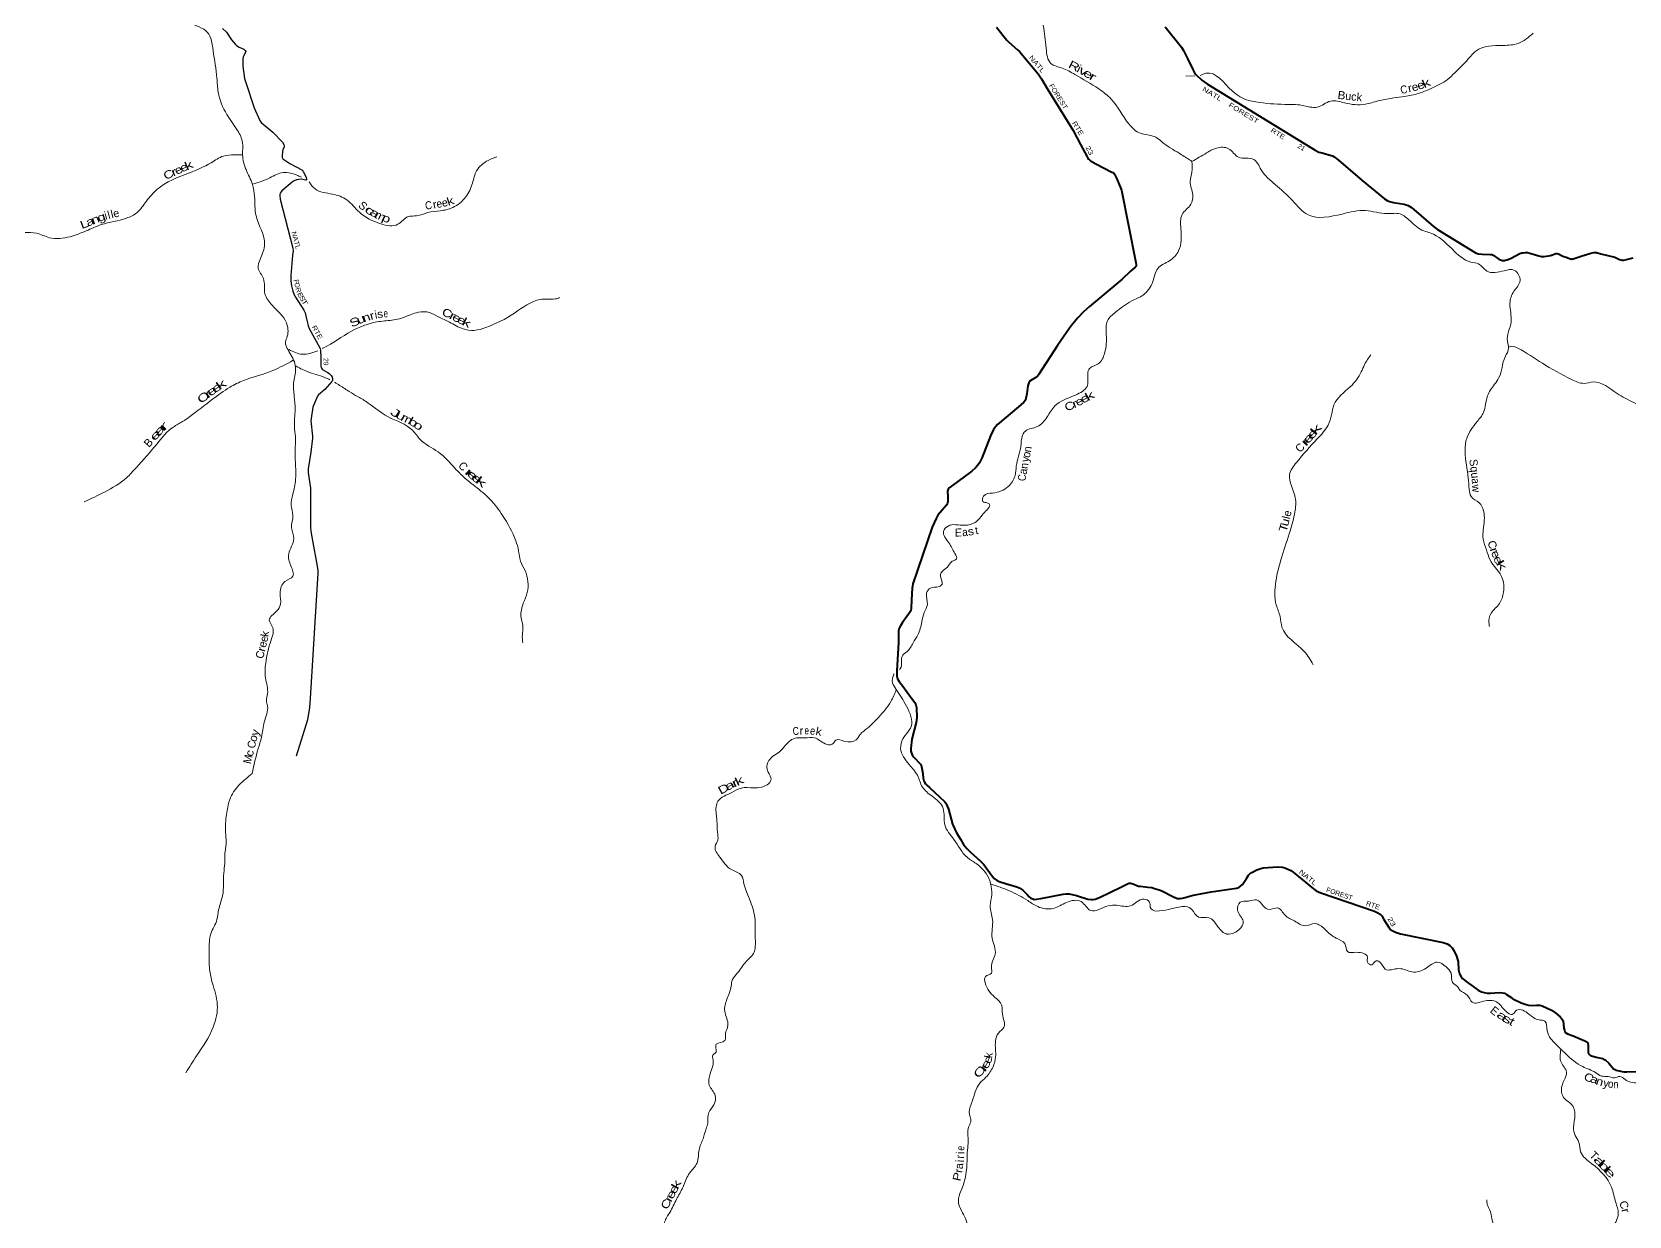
# Model space of a CAD drawing. Header units: feet. Extents: x -254670 to 6, y -549186 to -364975.
# Drawn here: x -206975 to -167054, y -447486 to -417886 of the extents above; entities that cross this region are included whole.
import ezdxf
from ezdxf.enums import TextEntityAlignment as Align

# ---------------------------------------------------------------- set-up
doc = ezdxf.new("R2010")
doc.units = ezdxf.units.FT
doc.header["$LTSCALE"] = 80
for name, color, linetype, lineweight in [('26', 7, 'Continuous', 40), ('29', 7, 'Continuous', 25), ('39', 7, 'Continuous', 13)]:
    doc.layers.add(name, color=color, linetype=linetype, lineweight=lineweight)
for name, color, linetype in [('27', 7, 'Continuous'), ('30', 7, 'Continuous'), ('41', 7, 'Continuous')]:
    doc.layers.add(name, color=color, linetype=linetype)

msp = doc.modelspace()

# ---------------------------------------------------------------- linework, layer by layer
at = {"layer": '26'}
for points in [[(-182867.86, -417763.74), (-182603.96, -418088.95), (-182556.56, -418142.04), (-182338.15, -418330.41), (-182291.29, -418377.02), (-181822.13, -418930.44), (-181741.39, -419054.78), (-181602.95, -419299.33), (-180952.55, -420345.61), (-180763.18, -420695.97), (-180609.14, -420993.58), (-180585.42, -421037.78), (-180566.26, -421064.61), (-180542.52, -421085.31), (-180514.52, -421105.48), (-180379.3, -421183.83), (-179981.21, -421388.66), (-179956.48, -421401.89), (-179935.8, -421419.51), (-179915.11, -421443.28), (-179906.69, -421457.84), (-179865.07, -421537.04), (-179772.06, -421757.4), (-179745.05, -421840.34), (-179388.25, -423609.26), (-179376.58, -423694.56), (-179376.58, -423734.42), (-179384.24, -423752.81), (-179396.58, -423765.82), (-179526.6, -423878.38), (-179721.85, -424062.28), (-179884.48, -424197.7)], [(-178648.48, -417760.21), (-178244.41, -418264.78), (-178195.27, -418345.76), (-178090.19, -418550.33), (-177959.9, -418827.49), (-177914.89, -418905.31), (-177881.19, -418951.3), (-177734.11, -419089.27), (-177594.29, -419194.55), (-174901.04, -420839.88), (-174806.29, -420887.51), (-174723.6, -420910.83), (-174497.88, -420972.46), (-174463.1, -420985.62), (-174423.27, -421010.15), (-174315.07, -421087.69), (-173724.98, -421600.73), (-173166.21, -422061.08), (-173104.14, -422097.08), (-173039.79, -422121.61), (-172944.8, -422146.13), (-172889.65, -422155.33), (-172678.22, -422192.13), (-172577.1, -422225.85), (-172494.37, -422271.84), (-172434.01, -422321.12), (-171938.95, -422750.38), (-171840.17, -422825.26), (-170917.6, -423394.42), (-170872.66, -423414.71), (-170815.21, -423430.81), (-170727.8, -423443.46), (-170523.3, -423448.53), (-170485.04, -423453.04), (-170453.63, -423467.6), (-170312.68, -423565.71), (-170265.95, -423586.41), (-170218.63, -423595.71), (-170167.9, -423595.61), (-170154.11, -423594.08), (-170101.25, -423581.04), (-170003.28, -423544.69), (-169786.41, -423425.44), (-169734.52, -423408.09), (-169699.08, -423403.98), (-169654.65, -423402.45), (-169588.76, -423402.45), (-169532.03, -423413.13), (-169306.1, -423482.93), (-169244.45, -423495.78), (-169174.34, -423496.73), (-169016.53, -423472.2), (-168999.29, -423467.98), (-168985.26, -423463.49), (-168910.82, -423432.34), (-168885.91, -423425.82), (-168868.37, -423425.06), (-168849.91, -423426.59), (-168821.96, -423435.41), (-168746.49, -423476.41), (-168710.91, -423491.7), (-168600.17, -423526.79)], [(-168600.17, -423526.79), (-168525.87, -423556.13), (-168505.95, -423561.5), (-168482.2, -423563.8), (-168466.88, -423561.5), (-168455.39, -423557.66), (-168251.68, -423494.55), (-168012.61, -423416.62), (-167943.45, -423400.73), (-167906.9, -423398.22), (-167867.06, -423402.82), (-167759.42, -423433.61), (-167411.68, -423517.15), (-167292.52, -423571.46), (-167252.69, -423585.26), (-167228.22, -423588.2), (-167189.87, -423588.32), (-167150.04, -423583.72), (-166948.65, -423534.12)], [(-179884.48, -424197.7), (-180544.21, -424747.05), (-180692.67, -424882.68), (-180830.56, -425032.92), (-180996.03, -425229.15), (-181117.34, -425395.37), (-181340.85, -425727.51), (-181815.72, -426457.14), (-181843.3, -426493.93), (-181880.08, -426524.99), (-182021.72, -426609.25), (-182057.8, -426656.43), (-182079.67, -426730.92), (-182104.72, -426933.44), (-182128.28, -427048.9), (-182143.6, -427088.76), (-182185.94, -427137.13), (-182314.07, -427257.75), (-182842.07, -427701.84), (-182894.35, -427754.11), (-182942.13, -427822.88), (-183012.71, -427984.54), (-183233.46, -428537.69), (-183288.11, -428654.02), (-183332.32, -428712.99), (-183392.29, -428782.8), (-183480.97, -428865.45), (-183989.86, -429237.51), (-184051.11, -429282.58), (-184077.16, -429317.84), (-184087.97, -429362.6), (-184084.09, -429507.29), (-184083.29, -429624.45), (-184089.41, -429667.38), (-184119.23, -429713.68), (-184331.49, -429967.86), (-184376.83, -430045.3), (-184472.29, -430262.84), (-184956.55, -431683.88), (-184976.52, -431787.61), (-184988.55, -432085.17), (-184997.97, -432293.52), (-185010.23, -432357.91), (-185041.41, -432405.79), (-185217.5, -432650.24), (-185267.62, -432728.91), (-185298.27, -432787.17), (-185312.82, -432857.74), (-185311.07, -433147.04), (-185353.65, -433857.53), (-185358.02, -433993.68), (-185338.6, -434060.65), (-185299.8, -434122.46), (-185207.87, -434235.91), (-184988.74, -434543.98), (-184910.64, -434649.84), (-184880, -434708.09), (-184867.8, -434774.8), (-184860.08, -435022.37), (-184873.29, -435146.35), (-184977.79, -435568.65), (-185009.31, -435801.2), (-185005.63, -435860.95), (-184993.37, -435913.08), (-184971.92, -435959.07), (-184938.11, -436005.16), (-184768.4, -436192.51), (-184749.01, -436220.46), (-184739.04, -436250.35), (-184707.61, -436422.43), (-184702.27, -436538.57), (-184683.88, -436602.96), (-184664.7, -436640.02), (-184637.16, -436681.91), (-184610.34, -436713.34), (-184542.28, -436770.42), (-184154.49, -437129.77), (-184129.26, -437160.99), (-184112.41, -437197.79), (-184068.99, -437315.87), (-183962.16, -437687.09), (-183864.2, -437907.59), (-183768.95, -438064.41)], [(-183768.95, -438064.41), (-183686.94, -438199.44), (-183608.34, -438301.59), (-183519.32, -438392.79), (-183263.86, -438613.56), (-183183.94, -438698.66), (-182994.26, -438963.11), (-182920.41, -439045.13), (-182841.88, -439101.99), (-182773.33, -439134.05), (-182644.41, -439175.25), (-182353.52, -439253.63), (-182315.99, -439271.26), (-182281.11, -439291.17), (-182209.5, -439342.55), (-182098.86, -439444.56), (-182047.87, -439504.28), (-182009.57, -439536.48), (-181960.17, -439559.13), (-181920.7, -439568.67), (-181865.55, -439567.14), (-181759.45, -439548.07), (-181198.3, -439439.95), (-181125.53, -439429.16), (-181051.99, -439432.22), (-180869.87, -439472.98), (-180586.22, -439567.13), (-180500.35, -439574.93), (-180448.33, -439576.33), (-180399.3, -439567.13), (-180288.98, -439521.85), (-179739.5, -439252.84), (-179590.33, -439180.8), (-179546.68, -439164.7), (-179517.54, -439161.75), (-179479.26, -439169.3), (-179428.7, -439186.17), (-179339.84, -439227.56), (-179312.26, -439236.76), (-179277.02, -439242.89), (-179079.79, -439260.7), (-178982.85, -439276.62), (-178912.37, -439296.55), (-178800.53, -439328.74), (-178734.17, -439352.25)], [(-178734.17, -439352.25), (-178457.57, -439499.01), (-178367.71, -439536.47), (-178340.13, -439544.14), (-178314.08, -439545.67), (-178269.71, -439544), (-178225.22, -439538.01), (-178183.85, -439530.34), (-177947.65, -439464.45), (-177898.87, -439452.15), (-177501.23, -439384.74), (-176867.76, -439288.12), (-176811.07, -439271.26), (-176765.11, -439243.08), (-176716.08, -439200.74), (-176619.78, -439044.37), (-176567.46, -438963.11), (-176532.22, -438927.85), (-176479.23, -438897.82), (-176360.62, -438832.8), (-176259.5, -438796.01), (-176196.77, -438783.52), (-175839.38, -438756.72), (-175720.19, -438762.28), (-175655.84, -438777.61), (-175597.62, -438802.14), (-175508.76, -438851.2), (-175450.31, -438893.12), (-175131.13, -439144.98), (-174986.3, -439272.8), (-174872.92, -439352.52), (-174757.96, -439407.69), (-173418.93, -439866.09), (-173333.31, -439903.08), (-173274.91, -439942.75), (-173235.08, -439982.61), (-173181.34, -440070.07), (-173069.81, -440258.56), (-173029.77, -440310.68), (-172974.87, -440348.37), (-172894.94, -440387.34), (-172765.49, -440429.85), (-171701.76, -440648.65), (-171600.29, -440680.15), (-171532.88, -440723.08), (-171477.72, -440778.27), (-171447.62, -440823.2), (-171373.54, -440965.3), (-171327.75, -441126.31), (-171313.79, -441328.64), (-171290.18, -441434.23), (-171252.5, -441503.41), (-171215.73, -441549.4), (-171128.46, -441619.45), (-171010.4, -441704.56)], [(-171010.4, -441704.56), (-170826.82, -441836.9), (-170740.77, -441877.48), (-170676.42, -441895.88), (-170604.41, -441912.74), (-170521.08, -441911.78), (-170301.05, -441897.41), (-170218.12, -441904.26), (-170169.29, -441915.81), (-170117.2, -441943.4), (-169987.37, -442032.25), (-169960.92, -442053.78), (-169752.48, -442152.28), (-169629.98, -442200.96), (-169565.63, -442216.29), (-169492.8, -442222.45), (-169366.45, -442216.29), (-169280.65, -442213.22), (-169222.43, -442228.55), (-168991.14, -442340.44), (-168880.77, -442414.06), (-168776.58, -442502.97), (-168730.62, -442555.1), (-168702.25, -442605.91), (-168680.91, -442791.04), (-168671.64, -442834.88), (-168657.08, -442873.97), (-168635.63, -442904.64), (-168596.71, -442928.9), (-168449.07, -442981.33), (-168157.6, -443103.93), (-168107.81, -443132.3), (-168090.21, -443145.33), (-168083.3, -443162.96), (-168075.64, -443221.21), (-168075.96, -443248.06), (-168075.64, -443392.92), (-168066.51, -443422.97), (-168056.5, -443442.75), (-168046.53, -443452.71), (-168018.95, -443471.1), (-167875.33, -443514.22), (-167720.96, -443548.53), (-167689.5, -443561.19), (-167655.08, -443580.72), (-167556.67, -443665.63), (-167440.58, -443801.48), (-167409.94, -443826.01), (-167380.74, -443839.01), (-167187.78, -443876.61), (-167110.64, -443883.22), (-166591.78, -443868.94)]]:
    msp.add_lwpolyline(points, dxfattribs=at)
at = {"layer": '29'}
for points in [[(-202208.45, -417797.29), (-202116.21, -417891.96), (-201983.93, -418082.12), (-201890.37, -418199.96), (-201859.71, -418227.66), (-201798.17, -418264.37), (-201680.87, -418319.71), (-201650.32, -418340.58), (-201639.44, -418353.96), (-201631.92, -418377.4), (-201637.87, -418402.29), (-201682.1, -418472.81), (-201697.15, -418509.83), (-201707.2, -418568.23), (-201701.91, -418740.13), (-201661.64, -419049.03), (-201631.91, -419149.07), (-201422.56, -419786.71), (-201282.28, -420096.51), (-201246.99, -420151.14), (-200953.99, -420394.64), (-200711.03, -420641.6), (-200676.7, -420699.12), (-200667.51, -420734.28), (-200672.44, -420758.19), (-200704.31, -420833.04), (-200713.86, -420877.94), (-200722.71, -420971.98), (-200717.69, -421027.22), (-200701.99, -421054.33), (-200531.48, -421174.33), (-200369.3, -421260.65)], [(-200369.3, -421260.65), (-200229.21, -421335.22), (-200209.98, -421350.29), (-200191.92, -421370.25), (-200119.78, -421523.26), (-200111.27, -421567.9), (-200111.69, -421575.43), (-200114.62, -421581.29), (-200126.55, -421587.28), (-200248.3, -421569.96), (-200307, -421571.25), (-200360.53, -421584.64), (-200422.43, -421608.07), (-200471.06, -421637.69), (-200728.15, -421860.83), (-200745.93, -421883.13), (-200766.63, -421917.75), (-200776.67, -421951.23), (-200778.34, -421984.71), (-200772.11, -422065.13), (-200456.31, -423293.72), (-200449.74, -423358.55), (-200461.06, -423468.6), (-200475.48, -423670.76), (-200505.08, -423970.9), (-200505.66, -424103.9), (-200486.19, -424229.5), (-200452.13, -424365.03), (-200416.94, -424456.58), (-200385.21, -424515.69), (-200181.65, -424843.69), (-200147.66, -424907.38), (-200110.28, -425060.78), (-200083.25, -425193.62), (-200070.71, -425235.47), (-200043.17, -425299.86), (-199782.13, -425781.17), (-199772.1, -425804.61), (-199765.75, -425841.65), (-199754.05, -426032.06), (-199752.6, -426244.4), (-199746.59, -426272.48), (-199737.39, -426292.56), (-199722.33, -426313.49), (-199703.63, -426329.06), (-199580.52, -426400.48), (-199547.51, -426426.48), (-199496.49, -426475.86), (-199469.93, -426515.83), (-199462.19, -426548.68), (-199462.19, -426572.95), (-199464.7, -426598.06), (-199469.31, -426609.78), (-199481.28, -426627.88), (-199655.54, -426820.32), (-199808.9, -426956.28), (-199837.56, -426992.65), (-199939.39, -427222.44), (-199954.81, -427265.81), (-199998.78, -427545.51), (-200002.93, -427609.83), (-199961.14, -427994.12), (-199964.12, -428040.9), (-200002.27, -428387.03), (-200069.25, -428802.95), (-200072.39, -428857.87), (-200070.72, -428898.05), (-200053.85, -429019.45), (-200009.1, -429288.34), (-200013.02, -429448.54), (-200008.82, -430268.98), (-200000.07, -430368.09), (-199972.39, -430560.68), (-199844.55, -431237.08), (-199831.49, -431350.34), (-199832.7, -431415.48), (-200022.33, -434552.26), (-200034.97, -434772.47), (-200089.12, -435083.2), (-200369.5, -435988.76)]]:
    msp.add_lwpolyline(points, dxfattribs=at)
at = {"layer": '39'}
msp.add_line((-177908.37, -418991.13), (-178131.36, -418979.52), dxfattribs=at)
for points in [[(-205127.97, -411177.64), (-204744.7, -412120.61), (-204630.59, -412430.48), (-204295.88, -412889.45), (-204125.49, -413098.82), (-204067.46, -413285.94), (-203855.06, -413638.16), (-203835.19, -413859.42), (-203911.68, -414122.79), (-203727.34, -414428.72), (-203450.84, -414915.78), (-203529.34, -415175.13), (-203641.93, -415414.33), (-203551.95, -415784.5), (-203379.57, -415997.9), (-203510.41, -416454.29), (-203629.15, -416828.23), (-203476.79, -417003.39), (-203324.65, -417415.88), (-203045.92, -417651.53), (-202586.59, -417899.47), (-202446.52, -418350.15), (-202352.83, -419042.13), (-202319.02, -419390.11), (-202102.79, -419947.48), (-201834.25, -420348.04), (-201712.11, -420653.9), (-201708.36, -420955.59), (-201624.41, -421327.76), (-201462.2, -421696.01), (-201410.29, -421999.77), (-201372.6, -422482.51), (-201158.51, -423198.77), (-201265.19, -423552.61), (-201317.58, -423795.91), (-201189.38, -424049.48), (-201151.59, -424431.65), (-200971.24, -424717.47), (-200616.44, -425156.35), (-200592.66, -425494.26), (-200634.93, -425634.99), (-200500.76, -425954.94), (-200384.69, -426315.09), (-200435.17, -426658.95), (-200417.4, -426990.82), (-200397.64, -427330.74), (-200414.07, -427751.07), (-200390.21, -427998.48), (-200396.59, -428394.68), (-200385.16, -429076.5), (-200453.72, -429444.47), (-200496.1, -429715.93), (-200452.18, -429971.41), (-200486.57, -430283.11), (-200430.62, -430548.66), (-200557.39, -430932.65), (-200503.48, -431234.4), (-200453.54, -431493.91), (-200650.32, -431622.38), (-200770.99, -431913.87), (-200763.21, -432193.43), (-200853.66, -432360.26), (-201042.5, -432589.31), (-200956.38, -432778.47), (-200996.79, -433088.14), (-201131.76, -433667.21), (-201138.11, -434035.26), (-201086.29, -434433.54), (-201112.53, -434596.42), (-201086.56, -434731.2), (-201169.2, -435137.37), (-201239.78, -435517.41), (-201320.3, -435800.89), (-201467.35, -436422.18)], [(-182828.25, -417282.53), (-182394.7, -417301.83), (-181855.45, -417410.35), (-181761.76, -417495.45), (-181695.28, -417719.03), (-181623.59, -418294.35), (-181506.15, -418673.05), (-181223.97, -418789.71), (-180905.99, -418948.83), (-180306.53, -419311.02), (-180001.34, -419562.5), (-179552.59, -420190.87), (-179271.32, -420420.06), (-178918.59, -420503.08), (-178685.02, -420671.62), (-178239.53, -420954.29), (-177979.87, -421125.04)], [(-169450.86, -417918.65), (-169824.36, -418173.12), (-170196.21, -418222.6), (-170882.03, -418364.21), (-171080.44, -418569.74), (-171410.41, -418904.92), (-171598.56, -419082.39), (-171846.64, -419221.22), (-172271.82, -419410.99), (-173331.57, -419610.11), (-173645.47, -419694.2), (-174167.23, -419658.16), (-174512.24, -419615.4), (-174846.75, -419765.65), (-175227.88, -419720.61), (-175657.38, -419697.32), (-176383.74, -419635.64), (-176562.15, -419600.15), (-176975.86, -419359.92), (-177625.03, -418916.54), (-177773.33, -418978.67)], [(-177979.87, -421125.04), (-177616.74, -420910.69), (-177364.79, -420789.97), (-177063.72, -420804.27), (-176816.43, -421015.12), (-176435.41, -421074.23), (-176250.72, -421328.83), (-175898.3, -421701.24), (-175469.79, -422098.34), (-175077.11, -422456.98), (-174227.62, -422437.18), (-173638.62, -422351.12), (-173095.1, -422427.51), (-172775.92, -422435.92), (-172528.34, -422610.6), (-172184.97, -422858.34), (-172022.76, -422911.8), (-171479.8, -423309.75), (-171008.58, -423638.83), (-170816.2, -423686.49), (-170610.8, -423862.86), (-170175.03, -423854.05), (-169917.95, -423845.91), (-169779.45, -424102.18), (-169932.17, -424368.33), (-170030.97, -424671.07), (-170002.55, -425133.52), (-170094.82, -425623.21), (-170064, -425786.23), (-170150.07, -426004.65), (-170306.86, -426528.03), (-170418.62, -426694), (-170593.64, -426986.12), (-170693.33, -427399.39), (-170849.72, -427623.31), (-171110.11, -428045.43), (-171152.9, -428374.71), (-171071.85, -429034.51), (-171052.03, -429318.03), (-171001.29, -429501.29), (-170801.75, -429657.52), (-170672.75, -430096.61), (-170700.57, -430562.66), (-170616.41, -430834.6), (-170531.98, -431072.38), (-170214.65, -431563.1), (-170197.51, -431931.01), (-170316.17, -432205.47), (-170520.9, -432447.12), (-170556.67, -432651.85), (-170545.39, -432748.4)], [(-201707.69, -420960.01), (-201921.08, -420959.35), (-202190.01, -420989.19), (-202495.19, -421155.75), (-203039.25, -421406.49), (-203850.35, -421825.85), (-204115.5, -422117.15), (-204350.55, -422404.47), (-204609.54, -422540.92), (-205239.81, -422703.06), (-205619.22, -422859.48), (-206022.71, -423003.79), (-206540.48, -423029.31), (-206859.45, -422916.29), (-207158.44, -422897.83), (-207419.29, -422865.33), (-207800.49, -422776.37), (-208243.77, -422540.52), (-208645.12, -422534), (-208811.72, -422578.04), (-209030.59, -422726.61)], [(-200045.61, -421633.31), (-199897.03, -421810.55), (-199465.69, -421939.79), (-199104.61, -422085.04), (-198791.83, -422393.14), (-198256.29, -422681.39), (-197826.85, -422693.98), (-197567.81, -422501.22), (-197359.09, -422483.37), (-197080.08, -422403.26), (-196764.98, -422357.39), (-196455.87, -422275.3), (-196134.55, -422012.23), (-195963.66, -421662.48), (-195859.04, -421354.89), (-195567.82, -421095.8), (-195351.01, -421005.56)], [(-177979.65, -421124.91), (-177980, -421392.33), (-178023.98, -421619.11), (-177960.46, -421961.23), (-178008.51, -422194.01), (-178227.42, -422451.63), (-178256.3, -422799.1), (-178315.02, -423361.39), (-178543.87, -423606.89), (-178832.51, -423795.67), (-178957.59, -424120.31), (-179203.29, -424464.16), (-179483.56, -424610.8), (-179887.38, -424891.17), (-180091.92, -425108.71), (-180120.72, -425446.13), (-180162.65, -425918.1), (-180323.37, -426180.18), (-180559.45, -426325.14), (-180584.65, -426463.62), (-180602.97, -426744.85), (-180889.82, -426961.78), (-181406.02, -427235.28), (-181600.99, -427511.17), (-181845.87, -427752.53), (-182143.92, -427862.86), (-182227.41, -428008.95), (-182257.42, -428245.87), (-182369.8, -428739.43), (-182401.83, -428978.35), (-182572.65, -429248.4), (-182961.48, -429412.31), (-183186.99, -429491.02), (-183204.15, -429627.56), (-183103.99, -429656.44), (-183042.08, -429699.11), (-183162.12, -429895.17), (-183397.04, -430146.65), (-183666.68, -430219), (-184076.44, -430238.06), (-184187.91, -430367.86), (-184055.69, -430656.24), (-183905.24, -430924.65), (-183862.15, -431059.63), (-183971.05, -431119.11), (-184090.66, -431262.92), (-184224.06, -431372.46), (-184267.03, -431472.63), (-184226.59, -431687.97), (-184297.36, -431749.75), (-184518.53, -431788.3), (-184611.9, -431914.22), (-184594.09, -432197.72), (-184669.99, -432398.13), (-184732.07, -432628.79), (-184831.1, -432959.66), (-184951.13, -433155.72), (-185105.54, -433381.67), (-185208.58, -433461.29), (-185269.55, -433804.51), (-185287.09, -433826.56)], [(-201462.42, -421695.13), (-201026.58, -421531.62), (-200695.35, -421399.29), (-200330.19, -421478.17), (-200238.67, -421517.7)], [(-199708.62, -425795.28), (-199695.9, -425788.99), (-198987.14, -425367.5), (-198354.81, -425134.96), (-197977.5, -425091.18), (-197788.83, -425057.21), (-197499.76, -424948.96), (-197317.1, -424892.87), (-197038.17, -424901.25), (-196809.5, -425010.14), (-196540.71, -425141.19), (-196195.7, -425308.54), (-195922.81, -425345.08), (-195629.76, -425275.04), (-194915.03, -424913.89), (-194270.56, -424572.77), (-194093.96, -424562.93), (-193895.29, -424561.16), (-193784.89, -424527.1)], [(-200555.76, -425827.55), (-200215.79, -425943.22), (-199832.43, -425860.36)], [(-165341.87, -426838.29), (-165739.47, -426843.37), (-166221.5, -426861.89), (-166427.63, -427027.16), (-166704.33, -427230.1), (-166938.63, -427151.98), (-167352.43, -426923.82), (-167950.48, -426635.99), (-168179.66, -426670.46), (-168496.11, -426571.64), (-169219.73, -426168.33), (-169837.14, -425789.93), (-170027.53, -425746.31), (-170063.82, -425764.12)], [(-200448.96, -426094.14), (-200950.63, -426348.59), (-201683.31, -426599.11), (-202028.63, -426767.63), (-202462.36, -427068.78), (-203036.68, -427506.53), (-203209.37, -427626.99), (-203444.28, -427763.47), (-203846, -428181.32), (-204370.3, -428780.02), (-204611.34, -429029.12), (-205157.49, -429386.45), (-205673.45, -429633.21)], [(-200406.32, -426222.94), (-200091.76, -426377.8), (-199656.43, -426523.13), (-199525.75, -426582.83)], [(-174946.26, -433702.44), (-175176.5, -433369.12), (-175729.83, -432762.08), (-175775.93, -432500.47), (-175871.99, -432210.36), (-175883.34, -431621.42), (-175733.86, -431007.55), (-175525.83, -430353.92), (-175407.66, -429888.54), (-175396.72, -429524.86), (-175540.74, -428955.04), (-175367.62, -428648.83), (-174848.89, -428059.82), (-174577.05, -427712.15), (-174490.68, -427457.55), (-174434.48, -427208.77), (-174021.23, -426753.62), (-173747.2, -426383.86), (-173665.43, -426201.58), (-173508.89, -425959.56)], [(-199409.81, -426643.54), (-199347.53, -426680.39), (-199094.82, -426843.6), (-198884.23, -426970.57), (-198639.53, -427115.67), (-198071.97, -427506.54), (-197462.22, -427843.15), (-197267.77, -428076.69), (-196822.55, -428382.94), (-196393.48, -428799.79), (-196176.94, -429017.26), (-195898.21, -429244.87), (-195521.23, -429573.16), (-195210.54, -429973.77), (-194882, -430603.68), (-194811.98, -430849.13), (-194762.05, -431112.67), (-194649.89, -431352.14), (-194596.19, -431901.27), (-194692.76, -432168.64), (-194753.26, -432500.42), (-194737.28, -432586.92), (-194701.32, -432769.99), (-194717.54, -432950.98), (-194707.69, -433154.12)], [(-185423.71, -433930.64), (-185429.26, -433939.98), (-185463.12, -434156.78), (-185370.08, -434322.29)], [(-185370.07, -434322.27), (-185507.02, -434624.72), (-185817.39, -435020.34), (-186088.57, -435285.62), (-186270.57, -435447.05), (-186376.09, -435584.94), (-186653.45, -435619.05), (-186884.11, -435589.2), (-186969.27, -435693.07), (-187149.86, -435677.66), (-187417.76, -435532.98), (-187660.7, -435531.17), (-187925.88, -435549.29), (-188140.04, -435714.51), (-188300.05, -435888.17), (-188453.47, -435991.53), (-188604.03, -436237.61), (-188575.1, -436386.54), (-188500.27, -436569.99), (-188601.75, -436705.89), (-188742.78, -436765.14), (-188939.68, -436781.76), (-189242.9, -436785.53), (-189478.72, -436898.33), (-189827.84, -437116.81), (-189873.13, -437257.15), (-189851.81, -437602.99), (-189840.07, -437892.48), (-189833.58, -438085.46), (-189899.13, -438247.76), (-189780.79, -438513.93), (-189492.11, -438821.55), (-189238.3, -438970.15), (-189177.75, -439181.63), (-189113.09, -439381.07), (-189014.63, -439622.97), (-188901.85, -440082.03), (-188900.2, -440377.48), (-188892.67, -440691.05), (-188922.34, -440885.77), (-189118.97, -441119.45), (-189338.11, -441405.21), (-189465.96, -441575.09), (-189499.41, -441739.64), (-189602.42, -442066.46), (-189659.01, -442363.48), (-189579.52, -442717.79), (-189637.46, -442932.4), (-189656.86, -443099.06), (-189868.43, -443191.94), (-189879.28, -443292.35), (-189886.23, -443408.86), (-189956.92, -443460.59), (-189957.57, -443540.98), (-189957.1, -443733.91), (-190020.87, -443924.36), (-190045.26, -444211.58), (-189896.75, -444471.94), (-189930.72, -444702.8), (-190058.79, -444898.8), (-190082.96, -445159.89), (-190122.24, -445300.28), (-190195.18, -445551.27)], [(-185370.08, -434322.29), (-185116.4, -434738.16), (-184998.01, -435249.52), (-185203.24, -435553.47), (-185261.38, -435794.21), (-185051.76, -436195.7), (-184843.1, -436466.56), (-184716.97, -436762.93), (-184475.84, -436989.82), (-184199.2, -437297.35), (-184158.31, -437707.65), (-183928.31, -438071.11), (-183602.59, -438517.68), (-183374.95, -438674.13), (-183033.03, -439102.74), (-183012.51, -439180.5)], [(-201467.35, -436422.18), (-201802.74, -436717.42), (-202029.82, -437071.12), (-202092.28, -437344.57), (-202138.82, -437772.9), (-202127.2, -438251.59), (-202153.44, -438414.46), (-202157.68, -438673.91), (-202179.97, -438911.2), (-202210.58, -439478.33), (-202309.22, -439830.18), (-202349.58, -440073.48), (-202502.41, -440427.27), (-202544.93, -440849.58), (-202533.31, -441324.24), (-202463.38, -441660.2), (-202341.44, -442187.29), (-202442.29, -442762.38), (-202858.33, -443481.89), (-203131.62, -443901.9)], [(-183012.51, -439180.5), (-182983.59, -439448.78), (-183024.01, -439731.85), (-182964.48, -440071.94), (-182972.25, -440540.15), (-182897.11, -440936.63), (-182994.13, -441267.51), (-182991.29, -441414.24), (-183138.53, -441497.56), (-183147.83, -441656.26), (-182911.74, -442011.73), (-182738.63, -442207.96), (-182716.39, -442439.25), (-182680.84, -442765.09), (-182814.53, -442910.8), (-182890.43, -443111.21), (-182887.59, -443509.16), (-182951.79, -443753.87), (-183128.56, -444013.82), (-183284.38, -444165.41), (-183474.76, -444622.21), (-183547.18, -444888.97), (-183510.93, -445126.38), (-183562.21, -445262.66), (-183573.09, -445618.31), (-183590.91, -445837.24), (-183599.05, -446102.46), (-183731.16, -446802.88), (-183811.39, -447043.45), (-183804.58, -447196.24), (-183715.87, -447401.89), (-183584.49, -447794.77), (-183636.39, -448007.41), (-183666.73, -448286.54), (-183767.01, -448522.95), (-183926.88, -448678.52), (-184122.62, -449050.87), (-184172.8, -449299.71), (-184149.88, -449697.8), (-184254.61, -450239.65), (-184344.07, -450880.09), (-184511.99, -451288.83), (-184583.78, -451979.65), (-184658.68, -452557.89), (-184693.2, -452857.09), (-184687.9, -452947.57)], [(-183012.43, -439181.21), (-182543.14, -439357.6), (-182085.27, -439600.16), (-181833.49, -439750.76), (-181442.31, -439795.87), (-181115.85, -439647.57), (-180750.25, -439626.17), (-180515.07, -439844.97), (-180074.44, -439731.69), (-179863.48, -439715.17), (-179516.25, -439731.82), (-179179.59, -439563.5), (-179039.62, -439636.89), (-179022.55, -439761.62), (-178569.27, -439823.27), (-177982.97, -439823.62), (-177817.82, -440011.75), (-177556.94, -440029.77), (-177302.04, -440292.93), (-177070.3, -440439.36), (-176696.26, -440116.56), (-176840.67, -439846.18), (-176774.77, -439639.67), (-176569.73, -439611.05), (-176362.68, -439580.43), (-176191.28, -439740.48), (-176049.39, -439823.93), (-175846.25, -439781.23), (-175650.96, -439965.57), (-175415.18, -440110.01), (-175163.14, -440228.45), (-174903.71, -440176.12), (-174657.86, -440316.62), (-174374.53, -440539.8), (-174162.77, -440674.02), (-174090.08, -440873.52), (-173865.35, -440893.28), (-173593.25, -441013.88), (-173590.24, -441140.52), (-173484.36, -441207.63), (-173377.15, -441107.94), (-173294.99, -441128.65), (-173147.9, -441314.64), (-172806.44, -441299.09), (-172479.81, -441381.91), (-172127.69, -441288.06), (-171849.41, -441139.4), (-171629.47, -441255.59), (-171504.27, -441417.3), (-171463.93, -441644.7), (-171344.3, -441750.1), (-171280.76, -441839), (-171103.05, -441962.92), (-170975.97, -442140.72), (-170646.39, -442104.99), (-170335.54, -442151.51), (-170224.04, -442268.91), (-169950.28, -442433.73), (-169865.22, -442341.92), (-169710.6, -442341.06), (-169556.78, -442438.67), (-169302.92, -442581.24), (-169160.59, -442610.44), (-169100.3, -442854.06), (-168878.13, -443193.35), (-168641.06, -443426.23), (-168211.97, -443750.99), (-167895.89, -443896.03), (-167744, -443985.59), (-167575.45, -443998.9), (-167417.08, -444030.22), (-167288.31, -443997.02), (-167154.37, -444070.36), (-166853.78, -444144.95), (-166698.75, -444091.84), (-166299.95, -444187.25), (-166055.65, -444269.46), (-165953.78, -444336.54), (-165842.28, -444453.93), (-165570.98, -444423.8), (-165227.47, -444404.25), (-165111.65, -444483.49), (-164856.14, -444419.07), (-164621, -444392.68), (-164462.94, -444462.19), (-164368.78, -444489.01), (-164261.86, -444425.5), (-164150.02, -444500.69), (-164092.69, -444613.66), (-163998.25, -444604.32)], [(-168756.67, -443320.87), (-168753.23, -443642.45), (-168618.64, -443886.63), (-168678.49, -444089.17), (-168741.09, -444384.14), (-168660.16, -444557.58), (-168494.59, -444693.46), (-168406.32, -444953.37), (-168443.02, -445274.66), (-168398.4, -445469.93), (-168307.45, -445645.46), (-168265.14, -445878.9), (-167982.42, -446178.45), (-167493.2, -446766.92), (-167385.83, -447149.57), (-167323.7, -447415.32), (-167448.97, -447764.08), (-167541.2, -447998.53), (-167625.31, -448220.99), (-167970.96, -448258.61), (-168280.67, -448320.62), (-168711.14, -448417.9), (-168969.89, -448385.83), (-169277.46, -448180.56), (-169614.22, -448109.72), (-169957.93, -448155.4), (-170268.51, -448074.71), (-170434.44, -447733.83), (-170494.73, -447490.2), (-170531.69, -447341.21), (-170598.78, -447194), (-170605.91, -447081.4)], [(-190195.18, -445551.27), (-190300.17, -445834.21), (-190350.62, -446155.94), (-190561.59, -446447.31), (-190708.38, -446770.94), (-190863.16, -447066.4), (-191032.02, -447394.03), (-191162.68, -447637.23), (-191259.5, -448192.2), (-191355.95, -448332.87), (-191348.07, -448499.81), (-191414.67, -448922.09), (-191449, -449155.35), (-191402.95, -449272.06), (-191373.07, -449519.47), (-191299.01, -449740.8), (-191090.46, -449909.99), (-191014.32, -450036.79), (-191082.84, -450356.49), (-191093.03, -450533.47), (-191141.33, -450686.26), (-191171.54, -450808.91)]]:
    msp.add_spline(points, degree=3, dxfattribs=at)

# ---------------------------------------------------------------- texts
at = {"layer": '27'}
for s, rotation, width, p in [('NATL', 310.29, 1.25, (-182064.18, -418533.42)), ('FOREST', 301.866, 1.1, (-181555.85, -419227.41)), ('NATL    FOREST', 328.579, 1.3, (-177731.96, -419345.75)), ('RTE', 301.866, 1.2, (-180983.42, -420163.37)), ('RTE', 328.579, 1.2, (-176024.87, -420378.86)), ('23', 297.366, 1.3, (-180644.73, -420772.53)), ('NATL', 320.724, 1.25, (-175318.09, -438905.51)), ('FOREST', 341.102, 1.05, (-174635.26, -439375.71)), ('RTE', 341.102, 1.1, (-173641.35, -439715.96)), ('23', 299.613, 1.35, (-173099.19, -440053.13))]:
    msp.add_text(s, height=120, rotation=rotation, dxfattribs=dict(at, width=width)).set_placement(p)
msp.add_text('21', height=120, rotation=328.579, dxfattribs=at).set_placement((-175351.91, -420772.22))
at = {"layer": '30'}
for s, rotation, width, p in [('NATL', 284.415, 1.1, (-200487.63, -422890.7)), ('RTE', 298.473, 1.15, (-199983.7, -425260.76))]:
    msp.add_text(s, height=120, rotation=rotation, dxfattribs=dict(at, width=width)).set_placement(p)
for s, rotation, width, p in [('F', 278.812, 0.9, (-200426.88, -424131.37)), ('O', 281.107, 0.8, (-200405.82, -424228.37)), ('E', 295.824, 1.25, (-200318.61, -424487.52)), ('S', 298.824, 1.3, (-200265.38, -424581.3)), ('T', 301.824, 1.6, (-200207.72, -424675.9))]:
    msp.add_text(s, height=120, rotation=rotation, dxfattribs=dict(at, width=width)).set_placement(p, align=Align.CENTER)
msp.add_text('R', height=120, rotation=288.026, dxfattribs=at).set_placement((-200370.62, -424355.81), align=Align.CENTER)
msp.add_text('29', height=120, rotation=270.391, dxfattribs=at).set_placement((-199686.9, -426040.26))
at = {"layer": '41'}
for s, rotation, width, p in [('R', 332.934, 1.4, (-180970.23, -418826.16)), ('i', 332.934, 1.2, (-180845.41, -418889.94)), ('v', 328.956, 1.6, (-180743.11, -418952.08)), ('e', 328.979, 1.5, (-180627.62, -419015.82)), ('r', 328.979, 1.7, (-180506.27, -419089.25)), ('e', 19.506, 1.2, (-172231.05, -419307.88)), ('k', 23.708, 1.5, (-172085.9, -419254.91)), ('B', 352.722, 1.1, (-174251.92, -419566.7)), ('C', 8.819, 0.9, (-172668.84, -419422.15)), ('r', 11.599, 1.1, (-172513.1, -419384.27)), ('e', 15.196, 1.1, (-172381.42, -419355.07)), ('k', 24.747, 1.5, (-203012.83, -421307.07)), ('C', 26.33, 1.25, (-203521.14, -421538.53)), ('r', 24.396, 1.45, (-203385.29, -421475.59)), ('e', 24.396, 1.3, (-203272.26, -421422.51)), ('e', 24.396, 1.3, (-203138.46, -421361.21)), ('c', 325.739, 1.8, (-198582.13, -422433.65)), ('a', 329.39, 1.6, (-198459.16, -422498.47)), ('C', 8.58, 0.9, (-197047.42, -422317.43)), ('r', 11.986, 1.1, (-196887.38, -422293.54)), ('e', 9.986, 0.95, (-196778.73, -422274.53)), ('k', 17.344, 1.3, (-196488.72, -422207.1)), ('L', 20.604, 1.3, (-205636.19, -422781.21)), ('a', 22.517, 1.35, (-205486.82, -422717.99)), ('n', 22.293, 1.35, (-205353.74, -422663.71)), ('g', 20.225, 1.35, (-205207.23, -422606.77)), ('m', 333.1, 1.25, (-198314.93, -422571.09)), ('p', 337.249, 1.4, (-198154.3, -422634.7)), ('S', 24.874, 1.4, (-198869.18, -425224.63)), ('u', 23.35, 1.45, (-198714.76, -425157.87)), ('n', 20.109, 1.3, (-198584.38, -425112.79)), ('r', 16.122, 1.25, (-198447.67, -425071.03)), ('s', 7.571, 1.1, (-198260.81, -425034.22)), ('e', 2.574, 0.75, (-198128.08, -425019.64)), ('C', 334.008, 1.25, (-196641.58, -425003.01)), ('r', 334.008, 1.5, (-196505.7, -425069.25)), ('e', 334.05, 1.35, (-196401.01, -425121.1)), ('e', 334.197, 1.35, (-196275.78, -425180.82)), ('k', 334.197, 1.55, (-196151.65, -425241.98)), ('e', 35.863, 1.7, (-202420.37, -426939.95)), ('e', 35.863, 1.7, (-202304.28, -426855.79)), ('k', 33.686, 1.8, (-202194.01, -426781.73)), ('C', 37.387, 1.5, (-202638.29, -427102.54)), ('r', 37.387, 1.95, (-202518.19, -427010.76)), ('C', 26.951, 1.25, (-180997.03, -427326.1)), ('r', 24.412, 1.45, (-180868.54, -427269.73)), ('e', 24.412, 1.3, (-180755.52, -427209.97)), ('e', 29.584, 1.45, (-180614.05, -427131.17)), ('k', 29.584, 1.65, (-180489.63, -427066.5)), ('J', 328.071, 1.75, (-197941.28, -427493.68)), ('u', 330.609, 1.6, (-197803.71, -427567.16)), ('m', 332.401, 1.25, (-197651.19, -427643.44)), ('b', 330.392, 1.55, (-197494.72, -427728.03)), ('e', 48.36, 1.9, (-203817.34, -428025.38)), ('a', 48.36, 2, (-203715.87, -427914.56)), ('r', 46.343, 2.2, (-203609.32, -427806.31)), ('o', 327.807, 1.55, (-197368, -427807.94)), ('e', 48.754, 1.9, (-174991.44, -428099.17)), ('e', 48.754, 1.9, (-174899.78, -427997.5)), ('k', 49.639, 2.1, (-174806.08, -427885.92)), ('r', 48.047, 2.15, (-175072.62, -428193.46)), ('r', 315.293, 2.25, (-196109.98, -428970.96)), ('e', 319.957, 1.85, (-196022.94, -429042.18)), ('e', 321.572, 1.75, (-195916.66, -429127.72)), ('k', 321.572, 2, (-195810.58, -429209.68)), ('C', 84.017, 0.85, (-182129.5, -429038.9)), ('a', 274.075, 0.9, (-170984.92, -429120.09)), ('a', 5.721, 0.95, (-183645.42, -430486.74)), ('s', 9.79, 1.15, (-183492.65, -430466.69)), ('T', 72.36, 1.35, (-175594.75, -430306.67)), ('u', 74.557, 1.25, (-175559.41, -430168.69)), ('C', 288.091, 1.05, (-170565.56, -430732.6)), ('r', 289.07, 1.3, (-170519.53, -430867.54)), ('e', 290.029, 1.2, (-170476.56, -430974.16)), ('e', 293.556, 1.3, (-170415.97, -431123.48)), ('k', 303.056, 1.8, (-170323.19, -431269.5)), ('e', 75.355, 1.05, (-201114.01, -433217.47)), ('k', 80.906, 1.05, (-201055.36, -432947.9)), ('r', 75.355, 1.2, (-201145.64, -433340.31)), ('o', 73.816, 1.1, (-201350.32, -435568.94)), ('y', 74.47, 1.15, (-201304.8, -435425.89)), ('C', 4.87, 0.8, (-187873.57, -435460.07)), ('e', 359.162, 0.75, (-187610.28, -435445.3)), ('e', 354.984, 0.85, (-187468.82, -435452.43)), ('k', 349.684, 1.1, (-187325.4, -435470.74)), ('c', 76.684, 1.15, (-201439.5, -435937.23)), ('D', 28.988, 1.4, (-189641.35, -436892.28)), ('a', 29.988, 1.6, (-189487.79, -436805.48)), ('r', 27.918, 1.6, (-189357.34, -436741.65)), ('k', 25.639, 1.55, (-189253.2, -436694.97)), ('a', 325.096, 1.75, (-170280.85, -442564.97)), ('s', 327.911, 1.8, (-170155.84, -442642.13)), ('t', 331.098, 1.35, (-170026.68, -442711.94)), ('e', 67.863, 1.25, (-182989.39, -443611.4)), ('C', 50.506, 1.6, (-183213.48, -443942.76)), ('r', 51.642, 1.95, (-183107.07, -443833.69)), ('e', 59.873, 1.5, (-183047.49, -443736.63)), ('C', 334.659, 1.2, (-168101.78, -444114.1)), ('a', 340.374, 1.3, (-167955.64, -444160.37)), ('n', 343.655, 1.2, (-167813.11, -444217.31)), ('o', 350.795, 0.9, (-167524.79, -444280.88)), ('n', 358.888, 0.85, (-167384.37, -444290.87)), ('e', 85.427, 0.8, (-183667.9, -445796.42)), ('r', 79.99, 1.05, (-183716.78, -446369.91)), ('a', 313.654, 2.1, (-167858.11, -446192.21)), ('b', 313.654, 2.05, (-167752.58, -446300.39)), ('l', 313.654, 1.8, (-167670.96, -446387.94)), ('e', 311.717, 1.9, (-167603.03, -446462.83)), ('k', 62.305, 1.6, (-190783, -446740.97)), ('e', 62.399, 1.4, (-190846.14, -446861.17)), ('P', 77.293, 1.2, (-183749.89, -446522.23)), ('C', 62.75, 1.25, (-191038.92, -447232.71)), ('r', 62.717, 1.55, (-190969.6, -447098.25)), ('e', 62.399, 1.4, (-190914.09, -446991.73)), ('C', 288.09, 1.05, (-167273.21, -447236.66)), ('r', 284.799, 1.2, (-167233.19, -447374.37))]:
    msp.add_text(s, height=200, rotation=rotation, dxfattribs=dict(at, width=width)).set_placement(p, align=Align.CENTER)
for s, rotation, p in [('u', 353.751, (-174082.37, -419586.97)), ('c', 355.258, (-173942.26, -419601.75)), ('k', 355.258, (-173803.36, -419613.26)), ('l', 15.026, (-205027.78, -422557.04)), ('l', 14.145, (-204949.73, -422535.74)), ('e', 12.145, (-204849.69, -422513.18)), ('S', 319.374, (-198765.34, -422307.61)), ('e', 11.031, (-196637.46, -422248.25)), ('i', 16.026, (-205103.77, -422573.68)), ('i', 10.255, (-198361.1, -425053.4)), ('B', 48.812, (-203989.47, -428219.04)), ('n', 81.194, (-181993.21, -428330.42)), ('C', 48.047, (-175207.54, -428344.54)), ('C', 314.461, (-196267.91, -428813.53)), ('n', 83.152, (-182077.18, -428743.53)), ('y', 80.152, (-182052.09, -428586.75)), ('o', 77.194, (-182021.62, -428471.74)), ('q', 277.002, (-171016.35, -428830.21)), ('S', 277.004, (-171036.6, -428665.31)), ('a', 80.394, (-182106.2, -428887.75)), ('u', 277.002, (-170997.91, -428980.26)), ('w', 273.923, (-170972.91, -429302.51)), ('e', 76.948, (-175502.34, -429942.73)), ('E', 0.859, (-183817.3, -430498.59)), ('t', 11.361, (-183344.37, -430440.98)), ('l', 76.948, (-175526.36, -430046.28)), ('e', 76.842, (-201078.87, -433077.67)), ('C', 76.978, (-201175.05, -433474.22)), ('r', 0.389, (-187739.43, -435451.53)), ('C', 76.684, (-201386.39, -435718.97)), ('M', 76.684, (-201482.58, -436089.34)), ('E', 321.492, (-170476.45, -442434.65)), ('k', 82.86, (-182964.55, -443477.98)), ('y', 348.444, (-167646.8, -444260.09)), ('i', 88.313, (-183673.27, -445907.51)), ('T', 313.964, (-168003.85, -446040.98)), ('i', 86.385, (-183681.08, -446115.23)), ('a', 83.385, (-183702.36, -446245.96)), ('r', 88.171, (-183681.11, -446006.94))]:
    msp.add_text(s, height=200, rotation=rotation, dxfattribs=at).set_placement(p, align=Align.CENTER)

doc.saveas('drawing.dxf')
